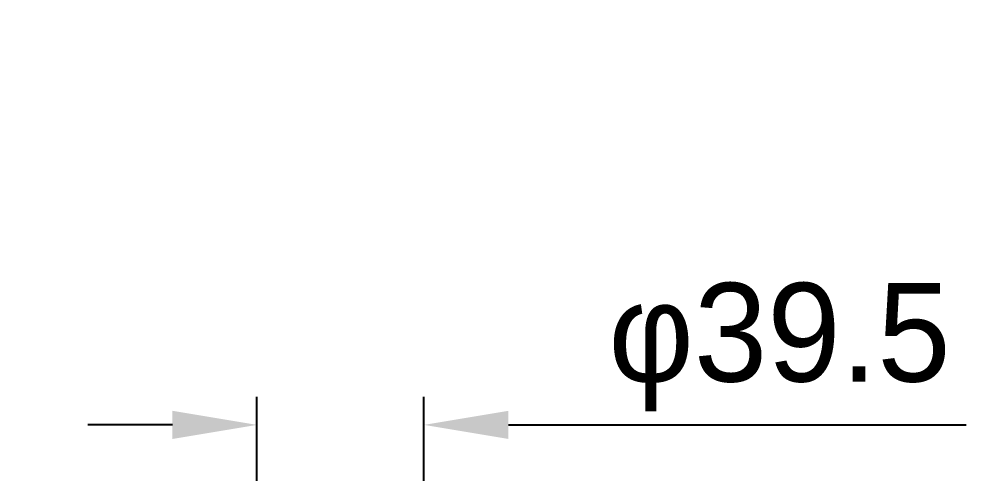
# Model space of a CAD drawing. Header units: millimetres. Extents: x 4086 to 8300, y 123 to 1549.
# Drawn here: x 6710.4 to 6777.6, y 1236.9 to 1269.1 of the extents above; entities that cross this region are included whole.
import ezdxf

# ---------------------------------------------------------------- set-up
doc = ezdxf.new("R2010")
doc.units = ezdxf.units.MM
doc.styles.add('思源黑', font='SourceHanSansCN-Normal.ttf')
doc.dimstyles.new('尺寸标注_3_10比例', dxfattribs={"dimtxt": 7, "dimasz": 6, "dimexe": 2, "dimexo": 1.5, "dimgap": 1, "dimtad": 1, "dimdec": 1, "dimlfac": 3.333333, "dimdsep": 46, "dimtxsty": '思源黑', "dimcen": 0.09, "dimadec": 0, "dimazin": 0, "dimtp": 0.01, "dimtm": 0.01, "dimtfac": 1, "dimtdec": 1, "dimtofl": 0, "dimtmove": 0, "dimatfit": 3, "dimfxl": 0, "dimtolj": 1, "dimarcsym": 0})

# ---------------------------------------------------------------- blocks, each defined once
blk = doc.blocks.new('*D1629')
at = {"color": 0, "lineweight": -2}
for p, q in [((6727.331, 1227.906), (6727.331, 1242.32)), ((6739.176, 1229.256), (6739.176, 1242.32)), ((6721.331, 1240.32), (6715.331, 1240.32)), ((6745.176, 1240.32), (6777.646, 1240.32))]:
    blk.add_line(p, q, dxfattribs=at)
at = {"color": 0}
for points in [[(6721.331, 1239.32), (6721.331, 1241.32), (6727.331, 1240.32)], [(6745.176, 1241.32), (6745.176, 1239.32), (6739.176, 1240.32)]]:
    blk.add_solid(points, dxfattribs=at)
at = {"layer": 'Defpoints', "color": 0}
for p in [(6739.176, 1240.32), (6739.176, 1227.756), (6727.331, 1226.406)]:
    blk.add_point(p, dxfattribs=at)
at = {"color": 0, "insert": (6764.411, 1245.84), "char_height": 7, "attachment_point": 5, "style": '思源黑'}
blk.add_mtext('\\A1;\\A1;φ39.5', dxfattribs=at)
blk = doc.blocks.new('*D1630')
at = {"color": 0, "lineweight": -2}
for p, q in [((6696.225, 1311.405), (6696.225, 1317.405)), ((6731.756, 1305.405), (6694.225, 1305.405)), ((6731.756, 1295.655), (6694.225, 1295.655)), ((6696.225, 1289.655), (6696.225, 1264.125))]:
    blk.add_line(p, q, dxfattribs=at)
at = {"color": 0}
for points in [[(6695.225, 1311.405), (6697.225, 1311.405), (6696.225, 1305.405)], [(6697.225, 1289.655), (6695.225, 1289.655), (6696.225, 1295.655)]]:
    blk.add_solid(points, dxfattribs=at)
at = {"layer": 'Defpoints', "color": 0}
for p in [(6733.256, 1305.405), (6696.225, 1295.655), (6733.256, 1295.655)]:
    blk.add_point(p, dxfattribs=at)
at = {"color": 0, "insert": (6691.595, 1273.89), "char_height": 7, "attachment_point": 5, "rotation": 90, "style": '思源黑'}
blk.add_mtext('\\A1;32.5', dxfattribs=at)

msp = doc.modelspace()

# ---------------------------------------------------------------- dimensions: what is measured, and where the dimension line sits
dim = msp.add_linear_dim(base=(6696.225, 1295.655), p1=(6733.256, 1305.405), p2=(6733.256, 1295.655), angle=90, dimstyle='尺寸标注_3_10比例')
dim.commit()
dim.dimension.update_dxf_attribs({"geometry": '*D1630', "text_midpoint": (6691.595, 1273.89)})
dim = msp.add_linear_dim(base=(6739.176, 1240.32), p1=(6727.331, 1226.406), p2=(6739.176, 1227.756), text='\\A1;φ<>', dimstyle='尺寸标注_3_10比例', override={"dimtxsty": '思源黑'})
dim.commit()
dim.dimension.update_dxf_attribs({"geometry": '*D1629', "text_midpoint": (6764.411, 1240.32), "dimtype": 160})

doc.saveas('drawing.dxf')
